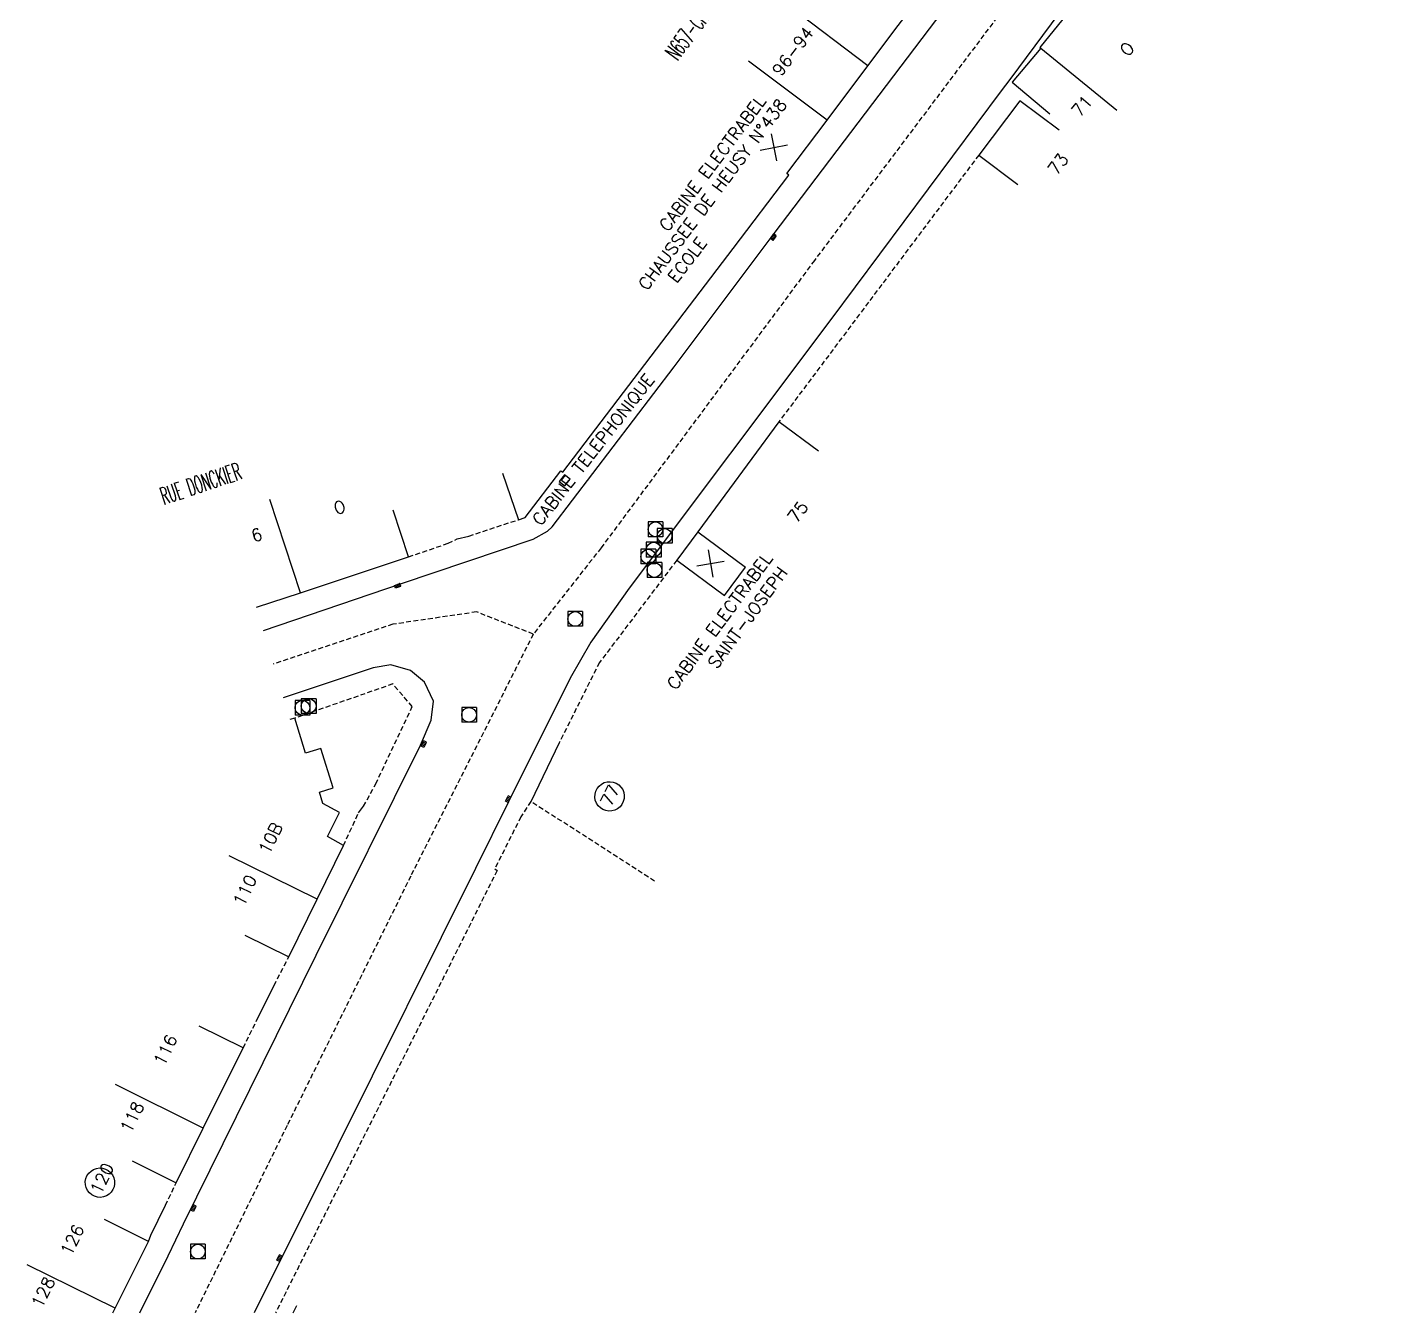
# Model space of a CAD drawing. Header units: millimetres. Extents: x 255000 to 256000, y 143000 to 144000.
# Drawn here: x 255861.6 to 256000, y 143000 to 143130.9 of the extents above; entities that cross this region are included whole.
import ezdxf
from ezdxf.enums import TextEntityAlignment as Align

# ---------------------------------------------------------------- set-up
doc = ezdxf.new("R2010")
doc.units = ezdxf.units.MM
doc.linetypes.add('DASHED', pattern=[0.75, 0.5, -0.25])
doc.layers.get('0').update_dxf_attribs({"linetype": 'CONTINUOUS'})
for name, color, linetype in [('W0001', 6, 'DASHED'), ('W0008', 7, 'CONTINUOUS'), ('W0100', 7, 'CONTINUOUS'), ('W0112', 1, 'DASHED'), ('W0400', 7, 'CONTINUOUS'), ('W0420', 7, 'CONTINUOUS'), ('W0984', 7, 'CONTINUOUS'), ('W0989', 7, 'CONTINUOUS'), ('W0991', 7, 'CONTINUOUS'), ('W1102', 7, 'CONTINUOUS')]:
    doc.layers.add(name, color=color, linetype=linetype)
doc.styles.get("Standard").update_dxf_attribs({"font": 'romans.shx', "width": 0.85})

# ---------------------------------------------------------------- blocks, each defined once
blk = doc.blocks.new('t991o')
at = {"color": 0, "linetype": 'Continuous'}
for p, q in [((-1, 1), (1, -1)), ((-1, -1), (1, 1))]:
    blk.add_line(p, q, dxfattribs=at)
blk = doc.blocks.new('T400')
for p, q in [((-0.15, 0.3), (0.15, 0.3)), ((-0.15, -0.25), (-0.15, 0.3)), ((-0.15, 0.15), (0.15, 0.15)), ((-0.15, 0), (0.15, 0)), ((0.15, 0.3), (0.15, -0.25)), ((-0.15, -0.15), (0.15, -0.15)), ((-0.15, -0.25), (-0.15, -0.3)), ((-0.15, -0.3), (0.15, -0.3)), ((0.15, -0.3), (0.15, -0.25))]:
    blk.add_line(p, q)
blk = doc.blocks.new('T420')
for p, q in [((0.75, 0.75), (-0.75, 0.75)), ((-0.75, 0.75), (-0.75, -0.75)), ((0.75, 0.75), (0.75, -0.75)), ((0.75, -0.75), (-0.75, -0.75))]:
    blk.add_line(p, q)
blk.add_ellipse((0, 0), major_axis=(-0.53, 0.53), ratio=1, start_param=3.926991, end_param=10.210176)

msp = doc.modelspace()

# ---------------------------------------------------------------- linework, layer by layer
at = {"layer": 'W0001'}
for points in [[(256000, 143184.46), (255993.44, 143175.92), (255979.5, 143157.33), (255962.66, 143134.96), (255941.8, 143107.2), (255920.07, 143077.92), (255913.16, 143069.13), (255907.38, 143071.39), (255898.84, 143070.13), (255886.68, 143066.08)], [(255913.16, 143069.13), (255900.68, 143044.49), (255888.08, 143019.07), (255878.71, 143000)]]:
    msp.add_lwpolyline(points, dxfattribs=at)
at = {"layer": 'W0008'}
for p, q in [((255905.4, 143078.83), (255906.6, 143079.12)), ((255915.79, 143058.05), (255912.9, 143052.06)), ((255895.36, 143050.93), (255895.87, 143051.59)), ((255885.08, 143029.98), (255886.75, 143033.34)), ((255873.1, 143000), (255875.98, 143005.81)), ((255888.7, 143000), (255889.08, 143000.74))]:
    msp.add_line(p, q, dxfattribs=at)
for points in [[(255885.67, 143069.5), (255899.72, 143074.3), (255913.14, 143078.79), (255914.61, 143079.63), (255915.1, 143080.05), (255927.5, 143096.34), (255937.6, 143109.81), (255958.54, 143137.45), (255976.19, 143160.8), (255984.68, 143172.07), (255999.32, 143191.44)], [(256000, 143176.94), (255996.02, 143171.59), (255979.23, 143149.12), (255970.89, 143138.04), (255961.71, 143125.61), (255960.82, 143124.47)], [(255960.82, 143124.47), (255943.48, 143101.17), (255922.93, 143073.8), (255919.03, 143068.31), (255916.93, 143064.65), (255910.63, 143052.05), (255907.29, 143045.24)], [(255875.98, 143005.81), (255877.52, 143009.08), (255891.06, 143036.43), (255901.67, 143057.82), (255902.77, 143060.35), (255902.99, 143062.31), (255902.08, 143064.23), (255900.67, 143065.42), (255898.65, 143066.01), (255896.86, 143065.69), (255887.7, 143062.65)], [(255907.29, 143045.24), (255893.26, 143017.07), (255884.74, 143000)], [(255873.95, 143007.27), (255874.21, 143007.9), (255875.69, 143010.95)]]:
    msp.add_lwpolyline(points, dxfattribs=at)
at = {"layer": 'W0100'}
for points in [[(255938.97, 143116.03), (255943.08, 143121.48), (255947.25, 143127.02), (255950.34, 143131.12), (255953.03, 143134.69), (255955.78, 143138.34), (255959.93, 143143.84), (255972.3, 143160.26), (255976.39, 143165.7), (255980.35, 143170.95), (255983.25, 143174.8), (255988.47, 143181.73), (255984.48, 143184.74)], [(256000, 143173.54), (255997.9, 143170.71), (255993.45, 143164.73), (255984.13, 143152.21), (255983.88, 143152.39), (255971.64, 143137.39), (255964.75, 143128.88), (255964.85, 143128.8), (255961.94, 143125.34), (255965.76, 143122.12)], [(255966.71, 143120.45), (255962.72, 143123.46), (255958.54, 143117.93), (255962.53, 143114.92)], [(255910.03, 143085.51), (255911.64, 143080.78), (255912.33, 143081.02), (255915.96, 143085.76), (255916.16, 143085.62), (255933.51, 143108.41), (255939.18, 143115.86), (255938.97, 143116.03)], [(255942.2, 143087.77), (255938.17, 143090.74), (255929.91, 143079.55), (255927.77, 143076.65), (255932.64, 143073.06), (255934.78, 143075.96)], [(255916.38, 143084.22), (255916.92, 143084.91), (255916.33, 143085.36), (255915.8, 143084.67), (255916.38, 143084.22)], [(255884.97, 143071.86), (255889.46, 143073.35), (255900.46, 143077), (255898.89, 143081.74)], [(255891.73, 143051.88), (255891.37, 143053.03), (255892.78, 143053.46), (255891.53, 143057.49), (255889.97, 143057.01), (255888.86, 143060.57), (255888.36, 143060.42)], [(255883.78, 143038.48), (255888.26, 143036.27), (255891.14, 143042.12), (255893.83, 143047.6), (255892.2, 143048.52), (255893.41, 143050.96), (255891.73, 143051.88)], [(255872.31, 143015.48), (255876.79, 143013.25), (255879.55, 143018.81), (255883.61, 143026.98), (255879.14, 143029.21)], [(255870.34, 143000), (255870.57, 143000.46), (255873.95, 143007.27), (255869.47, 143009.49)]]:
    msp.add_lwpolyline(points, dxfattribs=at)
at = {"layer": 'W0112'}
for p, q in [((255958.54, 143117.93), (255938.17, 143090.74)), ((255906.6, 143079.12), (255911.64, 143080.78)), ((255893.83, 143047.6), (255895.36, 143050.93)), ((255886.75, 143033.34), (255888.26, 143036.27)), ((255883.61, 143026.98), (255885.08, 143029.98)), ((255875.69, 143010.95), (255876.79, 143013.25))]:
    msp.add_line(p, q, dxfattribs=at)
for points in [[(255900.46, 143077), (255904.48, 143078.38), (255905.4, 143078.83)], [(255927.77, 143076.65), (255919.9, 143066.23), (255915.79, 143058.05)], [(255895.87, 143051.59), (255897.11, 143053.88), (255900.84, 143061.75), (255898.85, 143064.05), (255888.86, 143060.57)], [(255925.52, 143043.98), (255912.9, 143052.09), (255911.9, 143050.52)], [(255911.9, 143050.52), (255909.23, 143045.22), (255909.47, 143045.04), (255886.91, 143000)]]:
    msp.add_lwpolyline(points, dxfattribs=at)
at = {"layer": 'W1102'}
for p, q in [((255947.25, 143127.02), (255939.27, 143133.04)), ((255964.85, 143128.8), (255972.6, 143122.48)), ((255943.08, 143121.48), (255935.09, 143127.49)), ((255889.46, 143073.35), (255886.31, 143082.84)), ((255929.91, 143079.55), (255934.78, 143075.96)), ((255891.14, 143042.12), (255882.17, 143046.53)), ((255879.55, 143018.81), (255870.6, 143023.26)), ((255870.57, 143000.46), (255861.61, 143004.9))]:
    msp.add_line(p, q, dxfattribs=at)
for points in [[(255920.39, 143054), (255920.69, 143054.08), (255921, 143054.1), (255921.31, 143054.05), (255921.61, 143053.94), (255921.87, 143053.77), (255922.09, 143053.55), (255922.27, 143053.29), (255922.38, 143052.99), (255922.43, 143052.68), (255922.41, 143052.37), (255922.33, 143052.07), (255922.19, 143051.79), (255922, 143051.54), (255921.75, 143051.34), (255921.48, 143051.2), (255921.17, 143051.12), (255920.86, 143051.1), (255920.55, 143051.15), (255920.26, 143051.26), (255919.99, 143051.43), (255919.77, 143051.65), (255919.6, 143051.91), (255919.48, 143052.2), (255919.43, 143052.51), (255919.45, 143052.83), (255919.53, 143053.13), (255919.67, 143053.41), (255919.87, 143053.65), (255920.11, 143053.85)], [(255867.75, 143012.47), (255867.61, 143012.75), (255867.54, 143013.05), (255867.53, 143013.37), (255867.58, 143013.67), (255867.7, 143013.96), (255867.88, 143014.22), (255868.11, 143014.44), (255868.37, 143014.61), (255868.67, 143014.71), (255868.98, 143014.76), (255869.29, 143014.73), (255869.59, 143014.64), (255869.87, 143014.5), (255870.11, 143014.29), (255870.3, 143014.05), (255870.44, 143013.76), (255870.51, 143013.46), (255870.52, 143013.15), (255870.47, 143012.84), (255870.35, 143012.55), (255870.17, 143012.29), (255869.95, 143012.07), (255869.68, 143011.9), (255869.38, 143011.8), (255869.07, 143011.76), (255868.76, 143011.78), (255868.46, 143011.87), (255868.18, 143012.02), (255867.94, 143012.22)]]:
    msp.add_lwpolyline(points, close=True, dxfattribs=at)

# ---------------------------------------------------------------- block references
at = {"layer": 'W0400'}
for p, rotation in [((255937.61, 143109.56), 142.752368783868), ((255899.35, 143074.05), 109.4381222274654), ((255902.01, 143057.92), 155.4029723386377), ((255910.6, 143052.31), 153.8469371613836), ((255878.54, 143010.67), 153.7226583534497), ((255887.31, 143005.57), 153.9684900865101)]:
    msp.add_blockref('T400', p, dxfattribs=dict(at, rotation=rotation))
at = {"layer": 'W0420'}
for p in [(255925.61, 143079.8), (255926.54, 143079.13), (255925.42, 143077.73), (255924.88, 143077.03), (255925.5, 143075.66), (255917.43, 143070.68), (255889.64, 143061.63), (255890.28, 143061.8), (255906.62, 143060.91), (255878.99, 143006.24)]:
    msp.add_blockref('T420', p, dxfattribs=at)
at = {"layer": 'W0991'}
for p, rotation in [((255937.66, 143118.71), 326.0559125839233), ((255931.2, 143076.32), 324.5889371962342)]:
    msp.add_blockref('t991o', p, dxfattribs=dict(at, rotation=rotation))

# ---------------------------------------------------------------- texts
at = {"layer": 'W0984'}
for s, rotation, p in [('CABINE ELECTRABEL', 53.0075, (255931.42, 143117.11)), ('CHAUSSEE DE HEUSY N%%D438', 53.0075, (255931.41, 143113.92)), ('ECOLE', 52.7108, (255928.86, 143107.26)), ('CABINE TELEPHONIQUE', 52.0045, (255919.32, 143087.9)), ('CABINE ELECTRABEL', 53.5853, (255932.15, 143070.47)), ('SAINT-JOSEPH', 53.5853, (255934.99, 143070.81))]:
    msp.add_text(s, height=1.25, rotation=rotation, dxfattribs=at).set_placement(p, align=Align.MIDDLE)
at = {"layer": 'W0989', "width": 0.485714}
for s, rotation, p in [('N657-CHAUSSEE DE HEUSY', 53.0895, (255931.99, 143134.42)), ('RUE DONCKIER', 18.4321, (255879.27, 143084.47))]:
    msp.add_text(s, height=1.75, rotation=rotation, dxfattribs=at).set_placement(p, align=Align.MIDDLE)
at = {"layer": 'W0991'}
for s, rotation, p in [('96-94', 53.0029, (255939.6, 143128.49)), ('O', 50.997, (255973.64, 143128.73)), ('71', 49.8715, (255969.05, 143122.92)), ('73', 52.8789, (255966.62, 143117.01)), ('O', 18.3506, (255893.43, 143082.04)), ('75', 53.5823, (255940.11, 143081.58)), ('6', 18.3506, (255884.98, 143079.24)), ('77', 64.221, (255920.98, 143052.7)), ('10B', 63.8123, (255886.4, 143048.35)), ('110', 63.8009, (255883.79, 143043.03)), ('116', 63.5585, (255875.69, 143026.77)), ('118', 63.5713, (255872.3, 143019.94)), ('120', 64.026, (255869.23, 143013.68)), ('126', 63.6236, (255866.21, 143007.42)), ('128', 63.6287, (255863.23, 143002.1))]:
    msp.add_text(s, height=1.25, rotation=rotation, dxfattribs=at).set_placement(p, align=Align.MIDDLE)

doc.saveas('drawing.dxf')
